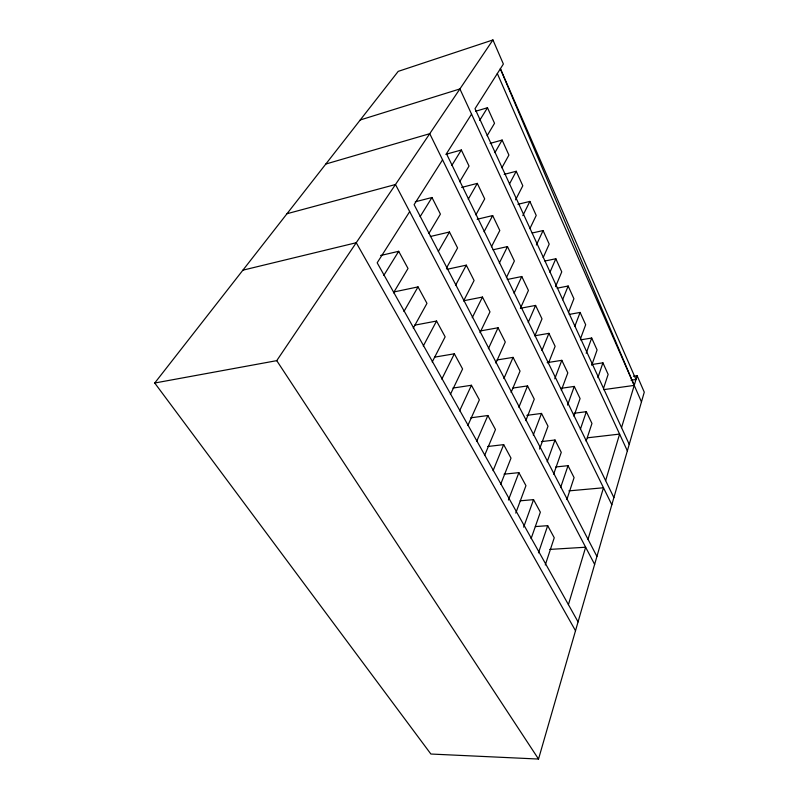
<?xml version="1.0" encoding="UTF-8"?>
<svg xmlns="http://www.w3.org/2000/svg" width="799" height="799" viewBox="0 0 799 799"><rect width="100%" height="100%" fill="white"/><g stroke="black" fill="none" stroke-linecap="round" stroke-linejoin="round"><path stroke-width="1.2" d="M629.232 444.354L475.006 108.714L503.38 64.03L492.933 39.95L398.212 71.371L154.726 383.021L430.891 754.026L538.526 759.05L644.274 392.169L637.133 375.73L633.437 376.259M568.409 604.623L585.647 547.225L549.762 549.412M588.014 539.315L603.495 487.77L568.908 490.876M605.632 480.638L619.605 434.087L587.455 437.812M621.542 427.635L637.133 375.73M545.268 564.993L554.246 537.767L547.685 525.672L535.36 526.581M566.851 499.565L574.082 477.622L568.029 465.687L555.804 466.946M586.116 441.148L591.959 423.45L586.346 411.685L574.181 413.253M603.605 388.144L608.139 374.391L602.915 362.826L591.989 364.494M538.466 552.858L547.685 525.672M560.608 487.57L568.029 465.687M580.354 429.333L586.346 411.685M597.882 377.667L602.915 362.826M531.115 538.586L540.354 512.179L533.552 499.645L520.089 500.823M553.637 474.187L561.268 452.364L555.005 440.009L541.422 441.597M573.932 416.149L580.084 398.581L574.281 386.426L560.768 388.354M591.729 365.263L597.083 349.952L591.689 338.027L580.673 339.855M523.655 527.15L533.552 499.645M547.175 461.762L555.005 440.009M567.56 405.103L574.281 386.426M586.206 353.268L591.689 338.027M515.764 513.078L525.952 485.652L518.891 472.648L504.049 474.167M539.545 449.038L548.014 426.227L541.522 413.433L526.811 415.36M561.347 390.302L567.809 372.883L561.817 360.329L547.195 362.626M580.483 338.736L585.677 324.744L580.114 312.439L569.188 314.406M508.434 500.004L518.891 472.648M533.273 435.026L541.522 413.433M554.746 378.826L561.817 360.329M574.801 326.352L580.114 312.439M500.693 484.254L511 458.127L503.68 444.634L487.7 446.501M525.792 420.654L534.271 399.15L527.55 385.907L512.948 388.044M548.314 363.575L555.125 346.327L548.923 333.343L535.39 335.67M568.449 312.559L573.912 298.726L568.159 286.022L557.133 288.169M493.083 470.671L503.68 444.634M518.851 407.31L527.55 385.907M541.952 350.501L548.923 333.343M562.576 299.775L568.159 286.022M484.584 455.48L495.48 429.542L487.869 415.52L470.771 417.817M511.1 392.399L520.049 371.106L513.078 357.373L497.098 359.959M534.841 335.91L542.002 318.861L535.59 305.428L520.948 308.164M555.545 286.651L561.757 271.87L555.824 258.746L544.888 261.033M476.673 441.358L487.869 415.52M503.889 378.556L513.078 357.373M528.239 322.377L535.59 305.428M549.942 272.299L555.824 258.746M467.824 425.557L479.36 399.85L471.44 385.268L452.933 388.064M495.849 363.086L505.288 342.022L498.067 327.77L480.968 330.836M520.379 308.384L528.429 290.437L521.787 276.524L507.245 279.49M543.17 257.568L549.203 244.114L543.07 230.561L532.224 232.998M459.595 410.866L471.44 385.268M488.369 348.714L498.067 327.77M514.047 293.243L521.787 276.524M536.379 245.013L543.07 230.561M450.386 394.416L462.591 368.968L454.351 353.797L434.726 357.123M480.009 332.644L489.987 311.85L482.476 297.058L464.279 300.644M506.416 277.583L514.376 261.003L507.485 246.591L493.053 249.777M529.877 228.664L536.219 215.44L529.877 201.418L517.932 204.304M441.817 379.106L454.351 353.797M472.239 317.712L482.476 297.058M499.335 263.051L507.485 246.591M522.836 215.62L529.877 201.418M432.219 361.967L445.143 336.828L436.564 321.038L414.611 325.183M463.55 301.013L474.087 280.519L466.296 265.158L447.001 269.313M491.425 246.811L499.804 230.502L492.673 215.57L477.143 219.276M515.575 199.83L522.806 185.777L516.234 171.266L504.169 174.392M423.28 346.017L436.564 321.038M455.48 285.493L466.296 265.158M484.074 231.73L492.673 215.57M509.402 184.12L516.234 171.266M413.273 328.139L426.966 303.36L418.027 286.901L393.767 291.985M446.441 268.124L457.577 247.97L449.467 232L430.301 236.514M475.864 214.881L484.703 198.881L477.303 183.39L461.632 187.435M501.892 167.78L508.913 155.076L502.122 140.055L490.147 143.381M403.944 311.49L418.027 286.901M438.311 251.485L449.467 232M468.234 199.231L477.303 183.39M494.921 152.619L502.122 140.055M393.498 292.843L408.019 268.474L398.701 251.305L380.604 255.5M428.913 233.418L440.409 214.122L431.969 197.503L415.3 201.787M459.705 181.733L469.033 166.082L461.353 149.992L445.782 154.327M487.14 135.7L494.531 123.296L487.49 107.735L475.615 111.261M383.77 275.455L398.701 251.305M420.164 216.599L431.969 197.503M451.785 165.473L461.353 149.992M479.62 120.459L487.49 107.735M409.687 211.605L377.178 262.801L578.067 621.882M442.556 159.82L414.112 204.634L596.923 556.444M471.56 114.137L446.451 153.698L613.892 497.587M154.726 383.021L276.744 360.649L492.933 39.95M360.239 119.97L459.904 88.949L627.355 450.846M325.812 164.035L429.742 133.693L611.824 504.738M287.001 213.723L395.485 184.509L594.636 564.384M242.896 270.172L356.244 242.726L575.51 630.731M631.04 380.224L635.984 379.525L500.404 68.704M603.625 389.652L634.226 385.398L500.344 68.804M276.744 360.649L538.526 759.05M497.328 73.548L641.467 401.897"/></g></svg>
